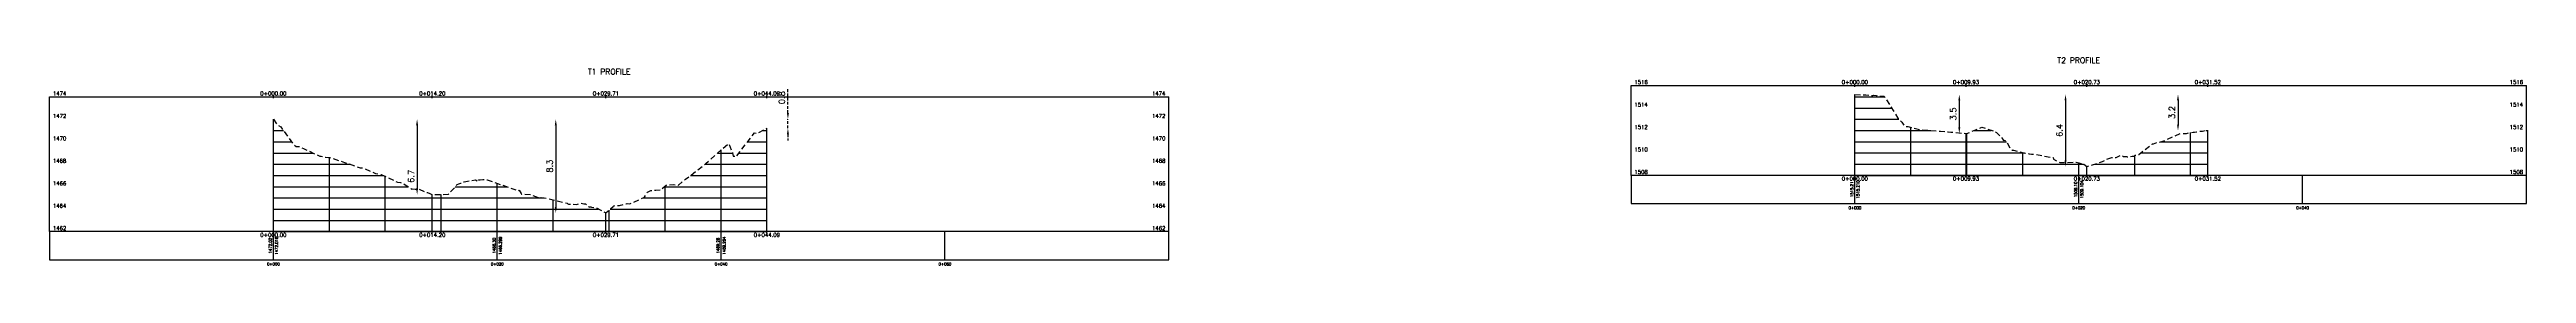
# Model space of a CAD drawing. Header units: metres. Extents: x 419582 to 423558, y 4805372 to 4807539.
# Drawn here: x 419619.9 to 419841.2, y 4805662 to 4805680.5 of the extents above; entities that cross this region are included whole.
import ezdxf

# ---------------------------------------------------------------- set-up
doc = ezdxf.new("R2010")
doc.units = ezdxf.units.M
doc.linetypes.add('DASHED', pattern=[0.75, 0.5, -0.25])
doc.linetypes.add('HIDDEN', pattern=[0.375, 0.25, -0.125])
for name, color, linetype in [('_pieds', 253, 'HIDDEN'), ('C-ROAD-PROF', 1, 'DASHED'), ('C-ROAD-PROF-GRID-GEOM', 5, 'Continuous'), ('C-ROAD-PROF-GRID-MAJR', 8, 'Continuous'), ('C-ROAD-PROF-GRID-MINR', 8, 'Continuous'), ('C-ROAD-PROF-TEXT', 11, 'Continuous'), ('C-ROAD-PROF-TICK', 7, 'Continuous'), ('C-ROAD-PROF-TITL', 11, 'Continuous'), ('C-ROAD-PROF-TTLB', 5, 'Continuous')]:
    doc.layers.add(name, color=color, linetype=linetype)
doc.styles.get("Standard").update_dxf_attribs({"font": 'simplex.shx'})
doc.dimstyles.new('TFO75', dxfattribs={"dimscale": 3, "dimtxt": 0.18, "dimasz": 0.18, "dimexe": 0.18, "dimexo": 0.0625, "dimgap": 0.09, "dimtad": 1, "dimdec": 1, "dimzin": 0, "dimdsep": 46, "dimtxsty": 'Standard', "dimcen": 0.09, "dimse1": 1, "dimse2": 1, "dimclrd": 3, "dimclre": 3, "dimclrt": 1, "dimadec": 4, "dimazin": 0, "dimtfac": 1, "dimtdec": 1, "dimtmove": 0, "dimatfit": 3, "dimfxl": 1, "dimtolj": 1, "dimtzin": 0, "dimarcsym": 0})

# ---------------------------------------------------------------- blocks, each defined once
blk = doc.blocks.new('*D10')
at = {"color": 3, "lineweight": -2, "transparency": 16777216}
blk.add_line((419652.7, 4805674.48), (419652.7, 4805668.84), dxfattribs=at)
at = {"color": 3, "transparency": 16777216}
for points in [[(419652.61, 4805674.48), (419652.79, 4805674.48), (419652.7, 4805675.02)], [(419652.61, 4805668.84), (419652.79, 4805668.84), (419652.7, 4805668.3)]]:
    blk.add_solid(points, dxfattribs=at)
at = {"layer": 'Defpoints', "color": 0, "transparency": 16777216}
for p in [(419639.86, 4805675.02), (419652.7, 4805668.3), (419654.06, 4805668.3)]:
    blk.add_point(p, dxfattribs=at)
at = {"color": 1, "transparency": 16777216, "insert": (419652.16, 4805669.92), "char_height": 0.54, "attachment_point": 5, "rotation": 90}
blk.add_mtext('\\A1;6.7', dxfattribs=at)
blk = doc.blocks.new('*D11')
at = {"color": 3, "lineweight": -2, "transparency": 16777216}
blk.add_line((419665.09, 4805674.46), (419665.09, 4805667.2), dxfattribs=at)
at = {"color": 3, "transparency": 16777216}
for points in [[(419665, 4805674.46), (419665.18, 4805674.46), (419665.09, 4805675)], [(419665, 4805667.2), (419665.18, 4805667.2), (419665.09, 4805666.66)]]:
    blk.add_solid(points, dxfattribs=at)
at = {"layer": 'Defpoints', "color": 0, "transparency": 16777216}
for p in [(419639.86, 4805675), (419665.09, 4805666.66), (419669.57, 4805666.66)]:
    blk.add_point(p, dxfattribs=at)
at = {"color": 1, "transparency": 16777216, "insert": (419664.55, 4805670.83), "char_height": 0.54, "attachment_point": 5, "rotation": 90}
blk.add_mtext('\\A1;8.3', dxfattribs=at)
blk = doc.blocks.new('*D12')
at = {"color": 3, "lineweight": -2, "transparency": 16777216}
blk.add_line((419790.49, 4805676.68), (419790.49, 4805674.28), dxfattribs=at)
at = {"color": 3, "transparency": 16777216}
for points in [[(419790.4, 4805676.68), (419790.58, 4805676.68), (419790.49, 4805677.22)], [(419790.4, 4805674.28), (419790.58, 4805674.28), (419790.49, 4805673.74)]]:
    blk.add_solid(points, dxfattribs=at)
at = {"layer": 'Defpoints', "color": 0, "transparency": 16777216}
for p in [(419781.16, 4805677.22), (419790.49, 4805673.74), (419791.09, 4805673.74)]:
    blk.add_point(p, dxfattribs=at)
at = {"color": 1, "transparency": 16777216, "insert": (419789.95, 4805675.48), "char_height": 0.54, "attachment_point": 5, "rotation": 90}
blk.add_mtext('\\A1;3.5', dxfattribs=at)
blk = doc.blocks.new('*D13')
at = {"color": 3, "lineweight": -2, "transparency": 16777216}
blk.add_line((419799.98, 4805676.68), (419799.98, 4805671.34), dxfattribs=at)
at = {"color": 3, "transparency": 16777216}
for points in [[(419799.89, 4805676.68), (419800.07, 4805676.68), (419799.98, 4805677.22)], [(419799.89, 4805671.34), (419800.07, 4805671.34), (419799.98, 4805670.8)]]:
    blk.add_solid(points, dxfattribs=at)
at = {"layer": 'Defpoints', "color": 0, "transparency": 16777216}
for p in [(419781.16, 4805677.22), (419799.98, 4805670.8), (419801.89, 4805670.8)]:
    blk.add_point(p, dxfattribs=at)
at = {"color": 1, "transparency": 16777216, "insert": (419799.44, 4805674.01), "char_height": 0.54, "attachment_point": 5, "rotation": 90}
blk.add_mtext('\\A1;6.4', dxfattribs=at)
blk = doc.blocks.new('*D14')
at = {"color": 3, "lineweight": -2, "transparency": 16777216}
blk.add_line((419810.03, 4805676.68), (419810.03, 4805674.54), dxfattribs=at)
at = {"color": 3, "transparency": 16777216}
for points in [[(419809.94, 4805676.68), (419810.12, 4805676.68), (419810.03, 4805677.22)], [(419809.94, 4805674.54), (419810.12, 4805674.54), (419810.03, 4805674)]]:
    blk.add_solid(points, dxfattribs=at)
at = {"layer": 'Defpoints', "color": 0, "transparency": 16777216}
for p in [(419781.16, 4805677.22), (419810.03, 4805674), (419812.69, 4805674)]:
    blk.add_point(p, dxfattribs=at)
at = {"color": 1, "transparency": 16777216, "insert": (419809.49, 4805675.61), "char_height": 0.54, "attachment_point": 5, "rotation": 90}
blk.add_mtext('\\A1;3.2', dxfattribs=at)
blk = doc.blocks.new('*D66')
at = {"layer": '_pieds', "color": 3, "lineweight": -2, "transparency": 16777216}
for p, q in [((419685.83, 4805675.56), (419685.83, 4805677.77)), ((419685.83, 4805674.21), (419685.83, 4805675.02)), ((419685.83, 4805673.67), (419685.83, 4805673.13))]:
    blk.add_line(p, q, dxfattribs=at)
at = {"layer": '_pieds', "color": 3, "transparency": 16777216}
for points in [[(419685.74, 4805675.56), (419685.92, 4805675.56), (419685.83, 4805675.02)], [(419685.74, 4805673.67), (419685.92, 4805673.67), (419685.83, 4805674.21)]]:
    blk.add_solid(points, dxfattribs=at)
at = {"layer": 'Defpoints', "color": 0, "transparency": 16777216}
for p in [(419639.86, 4805675.02), (419683.95, 4805674.21), (419685.83, 4805675.02)]:
    blk.add_point(p, dxfattribs=at)
at = {"layer": '_pieds', "color": 1, "transparency": 16777216, "insert": (419685.29, 4805676.93), "char_height": 0.54, "attachment_point": 5, "rotation": 90}
blk.add_mtext('\\A1;0.8', dxfattribs=at)

msp = doc.modelspace()

# ---------------------------------------------------------------- linework, layer by layer
at = {"layer": 'C-ROAD-PROF', "color": 1, "linetype": 'DASHED', "lineweight": -3, "flags": 128}
for points in [[(419781.16, 4805677.22), (419782.13, 4805677.17), (419782.5, 4805677.14), (419782.72, 4805677.13), (419782.77, 4805677.13), (419782.84, 4805677.14), (419783.06, 4805677.11), (419783.27, 4805677.09), (419783.45, 4805677.06), (419783.56, 4805677.05), (419783.65, 4805677.05), (419783.79, 4805677.05), (419785.01, 4805675.11), (419785.25, 4805674.86), (419785.36, 4805674.74), (419785.62, 4805674.37), (419785.76, 4805674.37), (419785.88, 4805674.36), (419787.05, 4805674.06), (419787.23, 4805674.06), (419788.82, 4805673.95), (419789.21, 4805673.93), (419789.5, 4805673.89), (419789.72, 4805673.87), (419789.76, 4805673.85), (419789.8, 4805673.86), (419791.09, 4805673.74), (419791.11, 4805673.74), (419791.14, 4805673.74), (419791.17, 4805673.74), (419792.49, 4805674.3), (419793.69, 4805673.9), (419793.75, 4805673.87), (419793.81, 4805673.83), (419794.3, 4805673.36), (419794.44, 4805673.11), (419794.49, 4805673.14), (419794.57, 4805673.11), (419794.67, 4805673.06), (419795.02, 4805672.46), (419795.22, 4805672.25), (419795.29, 4805672.25), (419795.33, 4805672.25), (419796.35, 4805672), (419796.74, 4805671.93), (419796.94, 4805671.89), (419797, 4805671.89), (419797.09, 4805671.9), (419797.11, 4805671.91), (419797.14, 4805671.91), (419798.64, 4805671.63), (419798.69, 4805671.61), (419798.8, 4805671.61), (419798.87, 4805671.61), (419798.91, 4805671.44), (419799.47, 4805671.16), (419800.94, 4805671.18), (419801.17, 4805671.12), (419801.58, 4805671.03), (419801.89, 4805670.8), (419803.28, 4805671.24), (419803.58, 4805671.42), (419803.67, 4805671.45), (419804.11, 4805671.59), (419804.45, 4805671.59), (419804.47, 4805671.59), (419804.5, 4805671.59), (419804.97, 4805671.84), (419805.16, 4805671.69), (419805.42, 4805671.69), (419805.48, 4805671.67), (419805.56, 4805671.64), (419805.92, 4805671.71), (419806.11, 4805671.72), (419806.21, 4805671.8), (419806.53, 4805671.86), (419807.73, 4805672.81), (419807.85, 4805672.82), (419808.17, 4805672.96), (419808.27, 4805672.95), (419808.75, 4805673.08), (419810.24, 4805673.73), (419810.39, 4805673.75), (419810.44, 4805673.74), (419810.52, 4805673.74), (419810.53, 4805673.74), (419810.79, 4805673.75), (419811.38, 4805673.86), (419811.51, 4805673.87), (419811.69, 4805673.89), (419811.92, 4805673.93), (419812.22, 4805673.96), (419812.69, 4805674.04)], [(419639.86, 4805675.02), (419640.23, 4805674.5), (419640.52, 4805674.33), (419641.59, 4805672.85), (419641.89, 4805672.57), (419642.14, 4805672.58), (419642.16, 4805672.58), (419642.22, 4805672.56), (419642.4, 4805672.47), (419642.56, 4805672.4), (419644, 4805671.72), (419644.12, 4805671.72), (419644.46, 4805671.63), (419644.51, 4805671.63), (419644.78, 4805671.61), (419644.87, 4805671.61), (419644.98, 4805671.58), (419646.22, 4805671.17), (419647.61, 4805670.67), (419647.75, 4805670.68), (419647.91, 4805670.67), (419648.97, 4805670.18), (419649, 4805670.17), (419649.49, 4805670.09), (419649.5, 4805670.09), (419649.53, 4805670.07), (419649.54, 4805670.07), (419650.94, 4805669.4), (419651.22, 4805669.38), (419651.64, 4805669.18), (419652.2, 4805668.79), (419652.26, 4805668.8), (419652.53, 4805668.79), (419652.55, 4805668.79), (419652.56, 4805668.79), (419652.84, 4805668.78), (419653.62, 4805668.47), (419653.85, 4805668.38), (419654.02, 4805668.32), (419654.06, 4805668.3), (419654.78, 4805668.3), (419655.52, 4805668.35), (419656.29, 4805669.2), (419656.44, 4805669.25), (419656.6, 4805669.31), (419656.69, 4805669.37), (419656.9, 4805669.44), (419657.92, 4805669.62), (419658.12, 4805669.49), (419658.13, 4805669.47), (419658.14, 4805669.46), (419658.2, 4805669.6), (419658.29, 4805669.6), (419658.34, 4805669.6), (419658.57, 4805669.65), (419658.96, 4805669.61), (419661.77, 4805668.64), (419661.8, 4805668.66), (419661.83, 4805668.68), (419662, 4805668.38), (419662.03, 4805668.35), (419662.1, 4805668.34), (419662.84, 4805668.29), (419663.63, 4805667.99), (419663.71, 4805668.02), (419663.79, 4805668.05), (419664.38, 4805667.94), (419666.11, 4805667.52), (419666.23, 4805667.41), (419666.27, 4805667.43), (419666.31, 4805667.45), (419666.91, 4805667.42), (419667.04, 4805667.45), (419667.18, 4805667.49), (419667.31, 4805667.55), (419667.6, 4805667.48), (419667.75, 4805667.48), (419668.06, 4805667.19), (419668.13, 4805667.2), (419668.21, 4805667.22), (419668.27, 4805667.19), (419668.59, 4805667.12), (419668.63, 4805667.12), (419668.68, 4805667.13), (419669.57, 4805666.66), (419670.21, 4805667.24), (419670.27, 4805667.29), (419670.3, 4805667.31), (419670.79, 4805667.34), (419670.86, 4805667.35), (419671.01, 4805667.38), (419671.37, 4805667.47), (419671.46, 4805667.49), (419671.7, 4805667.48), (419671.85, 4805667.56), (419671.89, 4805667.55), (419673.03, 4805668.07), (419673.28, 4805668.52), (419673.45, 4805668.6), (419673.59, 4805668.67), (419673.61, 4805668.67), (419673.99, 4805668.68), (419674.02, 4805668.69), (419674.46, 4805668.72), (419674.95, 4805669.14), (419675.06, 4805669.17), (419675.61, 4805669.19), (419675.91, 4805669.17), (419675.97, 4805669.16), (419676.04, 4805669.14), (419676.54, 4805669.57), (419676.69, 4805669.66), (419678.5, 4805671.06), (419680.53, 4805672.86), (419680.88, 4805672.03), (419680.93, 4805671.72), (419681.07, 4805671.72), (419681.23, 4805671.72), (419681.25, 4805671.75), (419681.25, 4805671.72), (419681.26, 4805671.72), (419681.26, 4805671.75), (419682.85, 4805673.8), (419683.08, 4805673.75), (419683.95, 4805674.21)]]:
    msp.add_lwpolyline(points, dxfattribs=at)
at = {"layer": 'C-ROAD-PROF-GRID-GEOM', "color": 5, "linetype": 'Continuous', "lineweight": -3}
for p, q in [((419781.16, 4805670.01), (419781.16, 4805677.22)), ((419639.86, 4805665), (419639.86, 4805675.02)), ((419683.95, 4805665), (419683.95, 4805674.21)), ((419812.69, 4805670.01), (419812.69, 4805674.04)), ((419791.09, 4805670.01), (419791.09, 4805673.74)), ((419801.89, 4805670.01), (419801.89, 4805670.8)), ((419654.06, 4805665), (419654.06, 4805668.3)), ((419669.57, 4805665), (419669.57, 4805666.66))]:
    msp.add_line(p, q, dxfattribs=at)
at = {"layer": 'C-ROAD-PROF-GRID-MAJR', "color": 8, "linetype": 'Continuous', "lineweight": -3}
for p, q in [((419781.16, 4805670.01), (419781.16, 4805677.22)), ((419639.86, 4805665), (419639.86, 4805675.02)), ((419639.86, 4805675), (419639.87, 4805675)), ((419781.16, 4805676.01), (419784.44, 4805676.01)), ((419781.16, 4805674.01), (419787.91, 4805674.01)), ((419791.82, 4805674.01), (419793.34, 4805674.01)), ((419812.54, 4805674.01), (419812.69, 4805674.01)), ((419639.86, 4805673), (419641.48, 4805673)), ((419679.86, 4805665), (419679.86, 4805672.27)), ((419682.23, 4805673), (419683.95, 4805673)), ((419781.16, 4805672.01), (419796.31, 4805672.01)), ((419806.72, 4805672.01), (419812.69, 4805672.01)), ((419639.86, 4805671), (419646.69, 4805671)), ((419678.42, 4805671), (419683.95, 4805671)), ((419781.16, 4805670.01), (419812.69, 4805670.01)), ((419801.16, 4805670.01), (419801.16, 4805671.12)), ((419639.86, 4805669), (419651.9, 4805669)), ((419656.11, 4805669), (419660.73, 4805669)), ((419659.86, 4805665), (419659.86, 4805669.3)), ((419674.79, 4805669), (419683.95, 4805669)), ((419639.86, 4805667), (419668.92, 4805667)), ((419669.95, 4805667), (419683.95, 4805667)), ((419639.86, 4805665), (419683.95, 4805665))]:
    msp.add_line(p, q, dxfattribs=at)
at = {"layer": 'C-ROAD-PROF-GRID-MINR', "color": 8, "linetype": 'Continuous', "lineweight": -3}
for p, q in [((419781.16, 4805677.01), (419783.81, 4805677.01)), ((419639.86, 4805674), (419640.76, 4805674)), ((419683.56, 4805674), (419683.95, 4805674)), ((419781.16, 4805675.01), (419785.1, 4805675.01)), ((419786.16, 4805670.01), (419786.16, 4805674.29)), ((419639.86, 4805672), (419643.4, 4805672)), ((419679.56, 4805672), (419680.88, 4805672)), ((419681.46, 4805672), (419683.95, 4805672)), ((419781.16, 4805673.01), (419794.7, 4805673.01)), ((419791.16, 4805670.01), (419791.16, 4805673.74)), ((419796.16, 4805670.01), (419796.16, 4805672.05)), ((419806.16, 4805670.01), (419806.16, 4805671.76)), ((419808.5, 4805673.01), (419812.69, 4805673.01)), ((419811.16, 4805670.01), (419811.16, 4805673.82)), ((419639.86, 4805670), (419649.69, 4805670)), ((419644.86, 4805665), (419644.86, 4805671.61)), ((419649.86, 4805665), (419649.86, 4805669.92)), ((419677.13, 4805670), (419683.95, 4805670)), ((419781.16, 4805671.01), (419801.59, 4805671.01)), ((419802.56, 4805671.01), (419812.69, 4805671.01)), ((419639.86, 4805668), (419663.6, 4805668)), ((419654.86, 4805665), (419654.86, 4805668.3)), ((419663.65, 4805668), (419664.05, 4805668)), ((419664.86, 4805665), (419664.86, 4805667.82)), ((419672.88, 4805668), (419683.95, 4805668)), ((419674.86, 4805665), (419674.86, 4805669.07)), ((419639.86, 4805666), (419683.95, 4805666)), ((419669.86, 4805665), (419669.86, 4805666.92))]:
    msp.add_line(p, q, dxfattribs=at)
at = {"layer": 'C-ROAD-PROF-TEXT', "color": 11, "linetype": 'Continuous', "lineweight": -3}
for p, q in [((419639.86, 4805676.88), (419639.86, 4805677.13)), ((419654.06, 4805676.88), (419654.06, 4805677.13)), ((419669.57, 4805676.88), (419669.57, 4805677.13)), ((419683.95, 4805676.88), (419683.95, 4805677.13)), ((419781.16, 4805677.89), (419781.16, 4805678.14)), ((419791.09, 4805677.89), (419791.09, 4805678.14)), ((419801.89, 4805677.89), (419801.89, 4805678.14)), ((419812.69, 4805677.89), (419812.69, 4805678.14)), ((419781.16, 4805669.89), (419781.16, 4805670.14)), ((419791.09, 4805669.89), (419791.09, 4805670.14)), ((419801.89, 4805669.89), (419801.89, 4805670.14)), ((419812.69, 4805669.89), (419812.69, 4805670.14)), ((419639.86, 4805664.88), (419639.86, 4805665.13)), ((419654.06, 4805664.88), (419654.06, 4805665.13)), ((419669.57, 4805664.88), (419669.57, 4805665.13)), ((419683.95, 4805664.88), (419683.95, 4805665.13))]:
    msp.add_line(p, q, dxfattribs=at)
at = {"layer": 'C-ROAD-PROF-TICK', "color": 7, "linetype": 'Continuous', "lineweight": -3}
for p, q in [((419781.16, 4805667.51), (419781.16, 4805670.01)), ((419801.16, 4805667.51), (419801.16, 4805670.01)), ((419821.16, 4805667.51), (419821.16, 4805670.01)), ((419639.86, 4805662.5), (419639.86, 4805665)), ((419659.86, 4805662.5), (419659.86, 4805665)), ((419679.86, 4805662.5), (419679.86, 4805665)), ((419699.86, 4805662.5), (419699.86, 4805665))]:
    msp.add_line(p, q, dxfattribs=at)
at = {"layer": 'C-ROAD-PROF-TTLB', "color": 5, "linetype": 'Continuous', "lineweight": -3}
for p, q in [((419619.86, 4805665), (419619.86, 4805677)), ((419619.86, 4805677), (419719.86, 4805677)), ((419719.86, 4805665), (419719.86, 4805677)), ((419761.16, 4805670.01), (419761.16, 4805678.01)), ((419761.16, 4805678.01), (419841.16, 4805678.01)), ((419841.16, 4805670.01), (419841.16, 4805678.01))]:
    msp.add_line(p, q, dxfattribs=at)
for points in [[(419761.16, 4805667.51), (419841.16, 4805667.51), (419841.16, 4805670.01), (419761.16, 4805670.01)], [(419619.86, 4805662.5), (419719.86, 4805662.5), (419719.86, 4805665), (419619.86, 4805665)]]:
    msp.add_3dface(points, dxfattribs=at)

# ---------------------------------------------------------------- texts
at = {"layer": 'C-ROAD-PROF-TEXT', "color": 11, "linetype": 'Continuous', "lineweight": -3}
for s, insert, char_height, attachment_point in [('1516', (419762.66, 4805678.31), 0.35, 6), ('0+000.00', (419781.16, 4805678.14), 0.35, 8), ('0+009.93', (419791.09, 4805678.14), 0.35, 8), ('0+020.73', (419801.89, 4805678.14), 0.35, 8), ('0+031.52', (419812.69, 4805678.14), 0.35, 8), ('{\\C256;1516}', (419839.66, 4805678.31), 0.35, 4), ('1474', (419621.36, 4805677.3), 0.35, 6), ('0+000.00', (419639.86, 4805677.13), 0.35, 8), ('0+014.20', (419654.06, 4805677.13), 0.35, 8), ('0+029.71', (419669.57, 4805677.13), 0.35, 8), ('0+044.09', (419683.95, 4805677.13), 0.35, 8), ('{\\C256;1474}', (419718.36, 4805677.3), 0.35, 4), ('1514', (419762.66, 4805676.31), 0.35, 6), ('{\\C256;1514}', (419839.66, 4805676.31), 0.35, 4), ('1472', (419621.36, 4805675.3), 0.35, 6), ('{\\C256;1472}', (419718.36, 4805675.3), 0.35, 4), ('1512', (419762.66, 4805674.31), 0.35, 6), ('{\\C256;1512}', (419839.66, 4805674.31), 0.35, 4), ('1470', (419621.36, 4805673.3), 0.35, 6), ('{\\C256;1470}', (419718.36, 4805673.3), 0.35, 4), ('1510', (419762.66, 4805672.31), 0.35, 6), ('{\\C256;1510}', (419839.66, 4805672.31), 0.35, 4), ('1468', (419621.36, 4805671.3), 0.35, 6), ('1466', (419621.36, 4805669.3), 0.35, 6), ('{\\C256;1468}', (419718.36, 4805671.3), 0.35, 4), ('{\\C256;1466}', (419718.36, 4805669.3), 0.35, 4), ('1508', (419762.66, 4805670.31), 0.35, 6), ('0+000.00', (419781.16, 4805669.89), 0.35, 2), ('0+009.93', (419791.09, 4805669.89), 0.35, 2), ('0+020.73', (419801.89, 4805669.89), 0.35, 2), ('0+031.52', (419812.69, 4805669.89), 0.35, 2), ('{\\C256;1508}', (419839.66, 4805670.31), 0.35, 4), ('1464', (419621.36, 4805667.3), 0.35, 6), ('{\\C256;1464}', (419718.36, 4805667.3), 0.35, 4), ('0+000', (419781.16, 4805667.24), 0.25, 2), ('0+020', (419801.16, 4805667.24), 0.25, 2), ('0+040', (419821.16, 4805667.24), 0.25, 2), ('1462', (419621.36, 4805665.3), 0.35, 6), ('{\\C256;1462}', (419718.36, 4805665.3), 0.35, 4), ('0+000.00', (419639.86, 4805664.88), 0.35, 2), ('0+014.20', (419654.06, 4805664.88), 0.35, 2), ('0+029.71', (419669.57, 4805664.88), 0.35, 2), ('0+044.09', (419683.95, 4805664.88), 0.35, 2), ('0+000', (419639.86, 4805662.23), 0.25, 2), ('0+020', (419659.86, 4805662.23), 0.25, 2), ('0+040', (419679.86, 4805662.23), 0.25, 2), ('0+060', (419699.86, 4805662.23), 0.25, 2)]:
    msp.add_mtext(s, dxfattribs=dict(at, insert=insert, char_height=char_height, attachment_point=attachment_point))
at = {"layer": 'C-ROAD-PROF-TEXT', "color": 11, "linetype": 'Continuous', "lineweight": -3, "char_height": 0.25, "rotation": 90}
for s, insert, attachment_point in [('1515.210', (419781.31, 4805668.76), 2), ('1509.104', (419801.31, 4805668.76), 2), ('1515.21', (419781.01, 4805668.76), 8), ('1509.10', (419801.01, 4805668.76), 8), ('1472.02', (419639.71, 4805663.75), 8), ('1472.016', (419640.01, 4805663.75), 2), ('1466.30', (419659.71, 4805663.75), 8), ('1466.299', (419660.01, 4805663.75), 2), ('1469.26', (419679.71, 4805663.75), 8), ('1469.264', (419680.01, 4805663.75), 2)]:
    msp.add_mtext(s, dxfattribs=dict(at, insert=insert, attachment_point=attachment_point))
at = {"layer": 'C-ROAD-PROF-TITL', "color": 11, "linetype": 'Continuous', "lineweight": -3, "char_height": 0.5, "attachment_point": 8}
for s, insert in [('T2 PROFILE', (419801.16, 4805680.01)), ('T1 PROFILE', (419669.86, 4805679))]:
    msp.add_mtext(s, dxfattribs=dict(at, insert=insert))

# ---------------------------------------------------------------- dimensions: what is measured, and where the dimension line sits
for base, p1, p2, picture, middle in [((419790.49, 4805673.74), (419781.16, 4805677.22), (419791.09, 4805673.74), '*D12', (419789.95, 4805675.48)), ((419799.98, 4805670.8), (419781.16, 4805677.22), (419801.89, 4805670.8), '*D13', (419799.44, 4805674.01)), ((419810.03, 4805674), (419781.16, 4805677.22), (419812.69, 4805674), '*D14', (419809.49, 4805675.61)), ((419665.09, 4805666.66), (419639.86, 4805675), (419669.57, 4805666.66), '*D11', (419664.55, 4805670.83))]:
    dim = msp.add_linear_dim(base=base, p1=p1, p2=p2, angle=90, dimstyle='TFO75')
    dim.commit()
    dim.dimension.update_dxf_attribs({"geometry": picture, "text_midpoint": middle})
dim = msp.add_linear_dim(base=(419652.7, 4805668.3), p1=(419639.86, 4805675.02), p2=(419654.06, 4805668.3), angle=90, dimstyle='TFO75')
dim.commit()
dim.dimension.update_dxf_attribs({"geometry": '*D10', "text_midpoint": (419652.7, 4805669.92), "dimtype": 128})
at = {"layer": '_pieds'}
dim = msp.add_linear_dim(base=(419685.83, 4805675.02), p1=(419683.95, 4805674.21), p2=(419639.86, 4805675.02), angle=90, dimstyle='TFO75', dxfattribs=at)
dim.commit()
dim.dimension.update_dxf_attribs({"geometry": '*D66', "text_midpoint": (419685.29, 4805676.93)})

doc.saveas('drawing.dxf')
